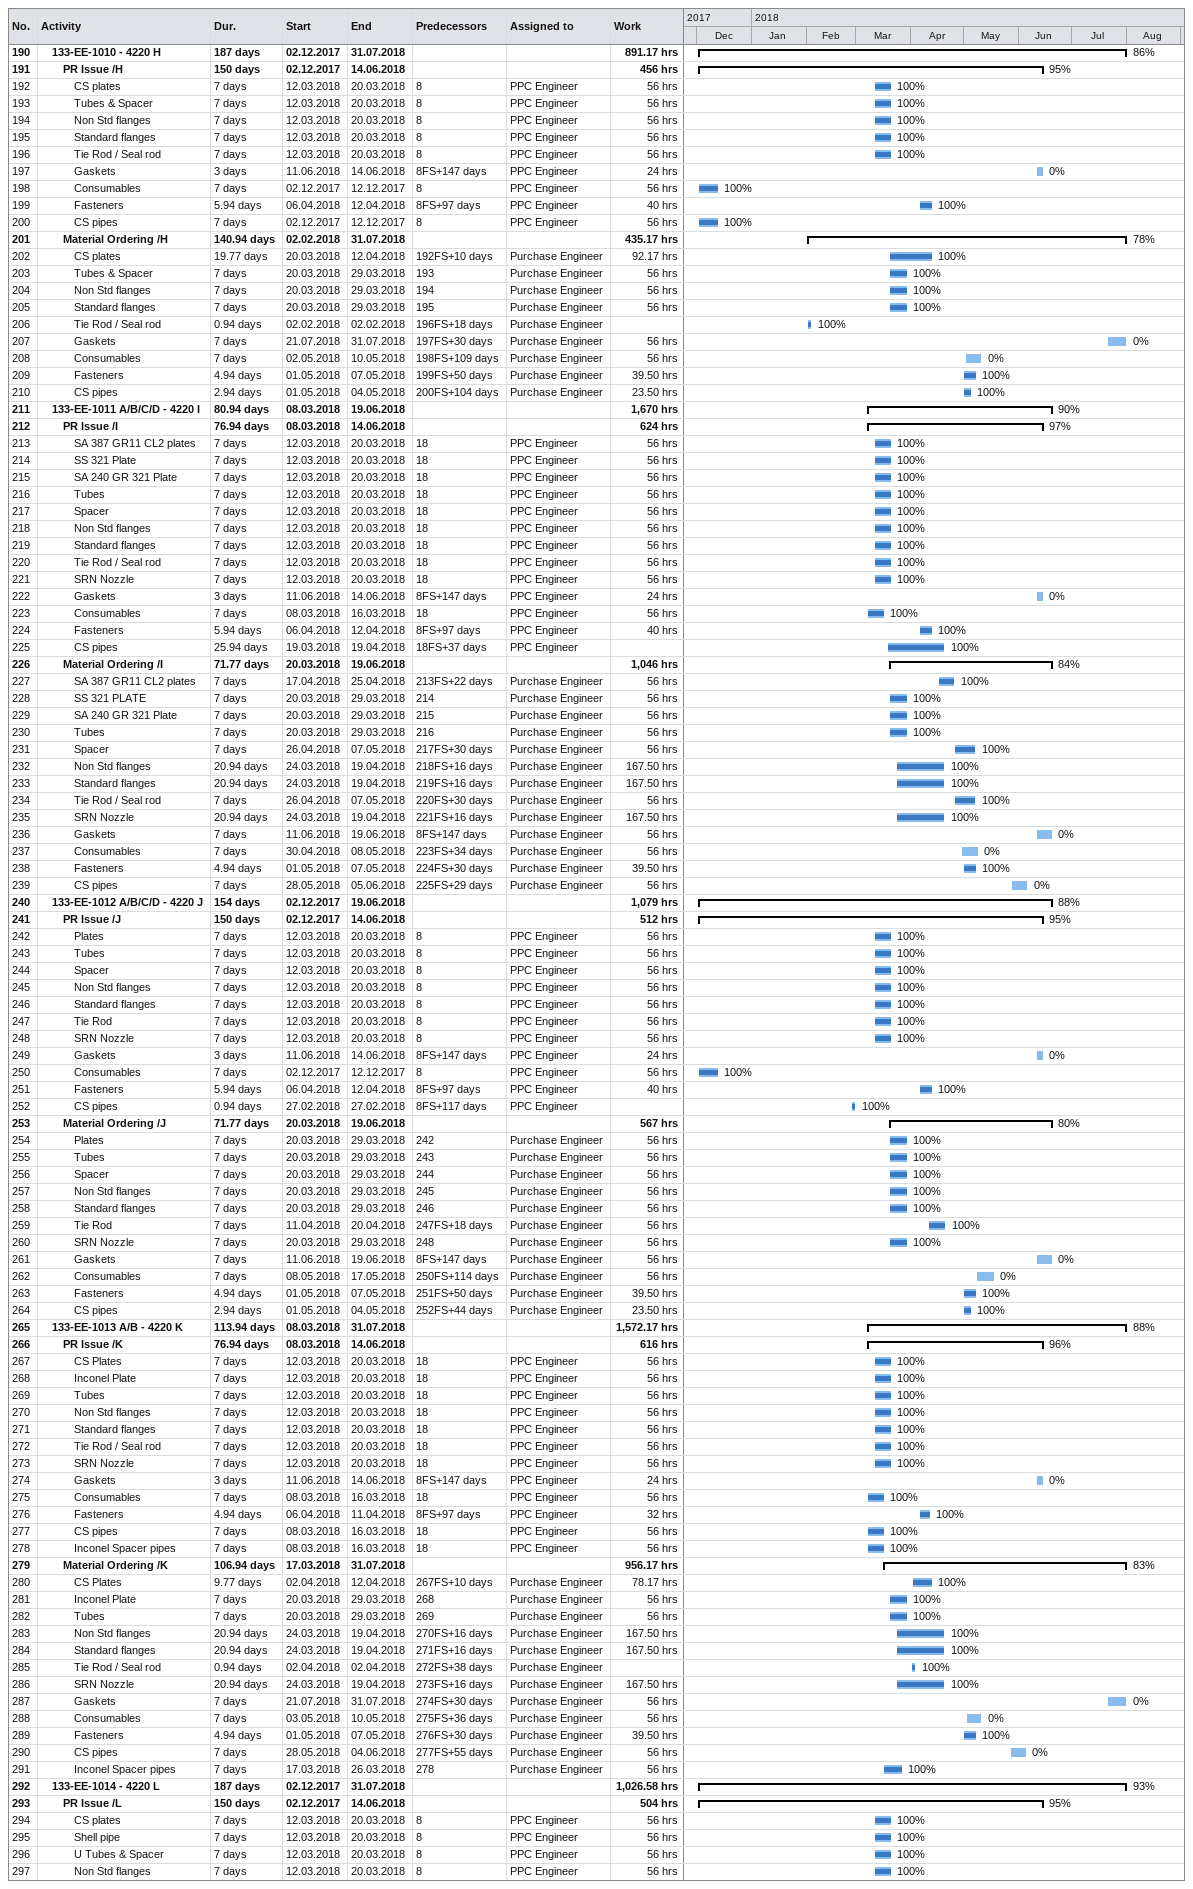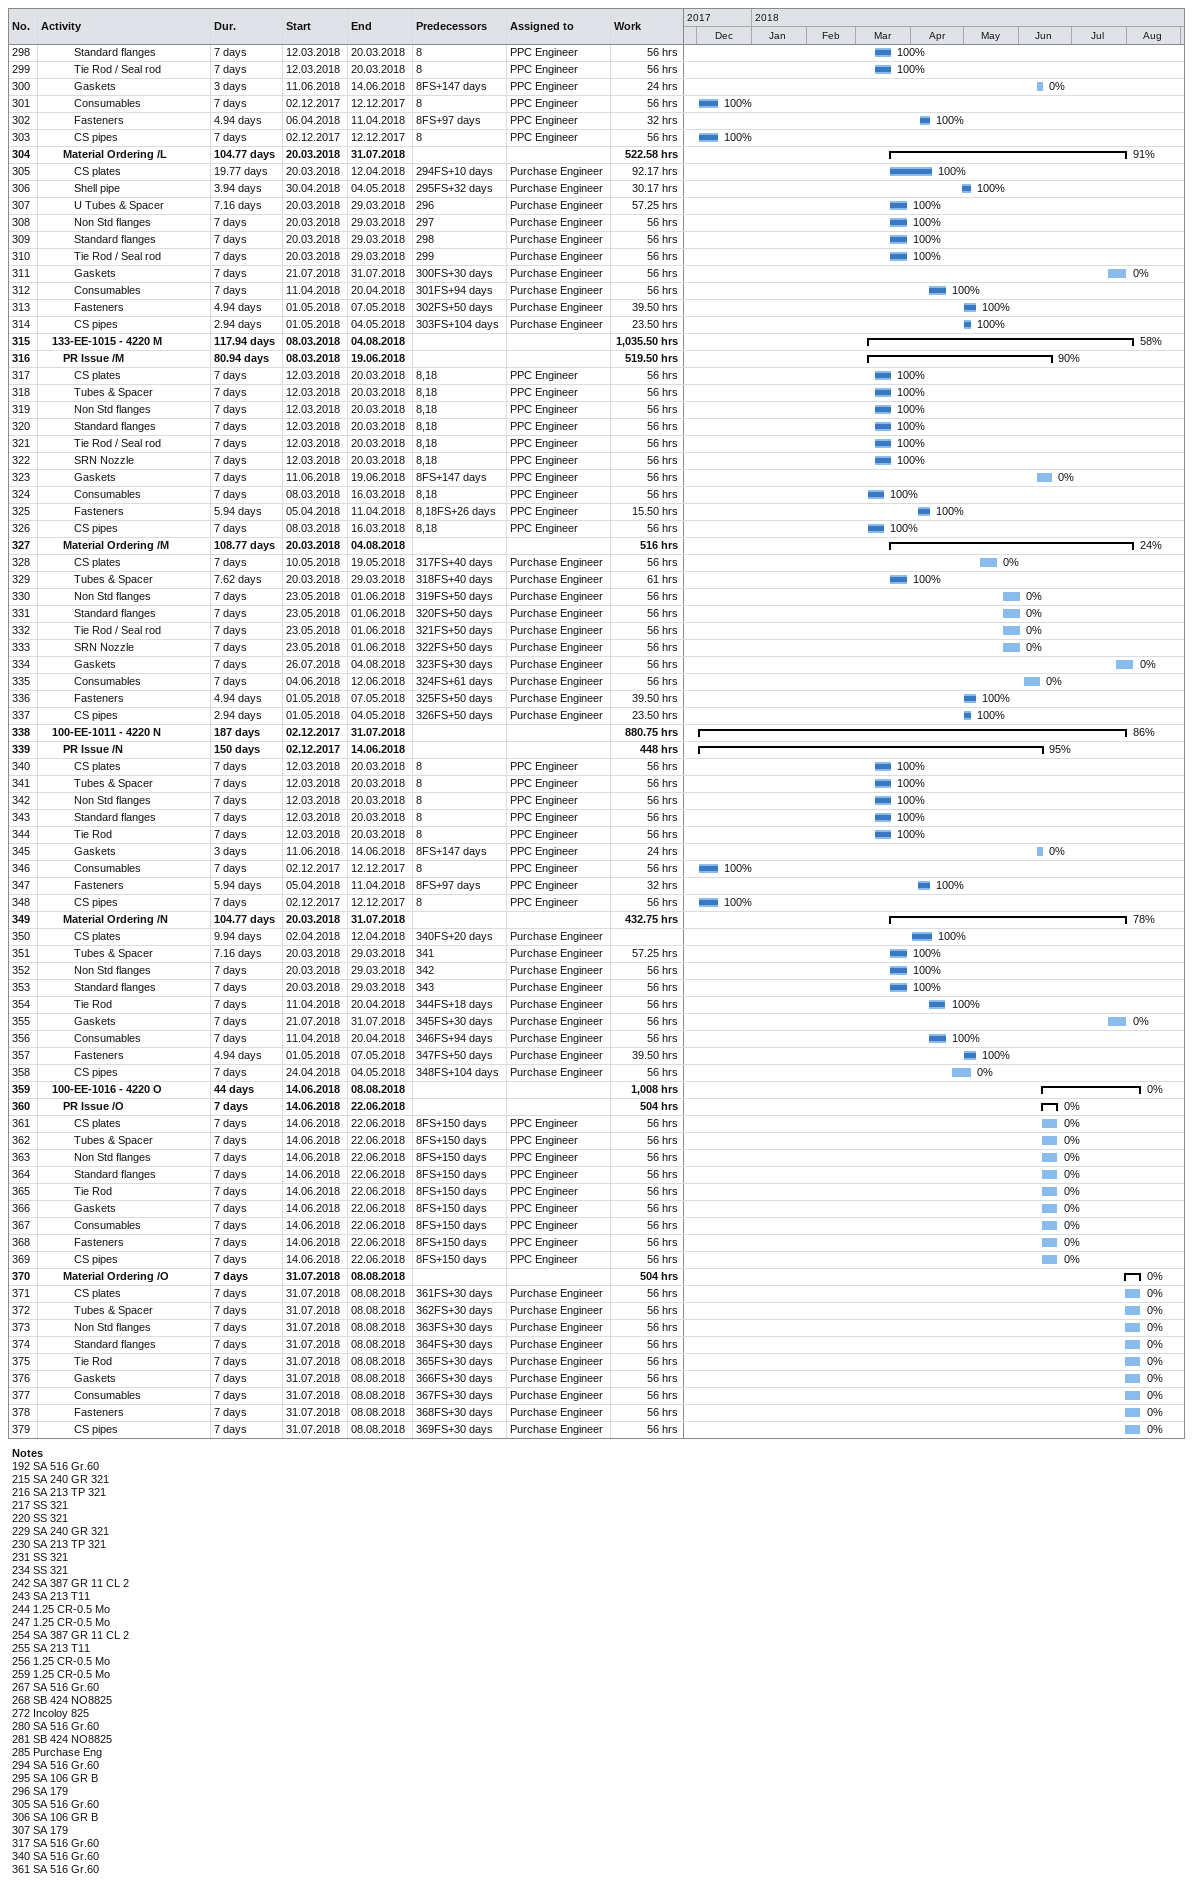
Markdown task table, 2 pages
| ID | Level | Task | Duration | Start | Finish | Predecessors | Resources | % complete | Work (h) |
|---|---|---|---|---|---|---|---|---|---|
| 190 | 2 | **133-EE-1010 - 4220 H** | 187d | 2017-12-02 | 2018-07-31 |  |  | 86 | 891.17 |
| 191 | 3 | **PR Issue /H** | 150d | 2017-12-02 | 2018-06-14 |  |  | 95 | 456 |
| 192 | 4 | CS plates | 7d | 2018-03-12 | 2018-03-20 | 8 | PPC Engineer | 100 | 56 |
| 193 | 4 | Tubes & Spacer | 7d | 2018-03-12 | 2018-03-20 | 8 | PPC Engineer | 100 | 56 |
| 194 | 4 | Non Std flanges | 7d | 2018-03-12 | 2018-03-20 | 8 | PPC Engineer | 100 | 56 |
| 195 | 4 | Standard flanges | 7d | 2018-03-12 | 2018-03-20 | 8 | PPC Engineer | 100 | 56 |
| 196 | 4 | Tie Rod / Seal rod | 7d | 2018-03-12 | 2018-03-20 | 8 | PPC Engineer | 100 | 56 |
| 197 | 4 | Gaskets | 3d | 2018-06-11 | 2018-06-14 | 8FS+147d | PPC Engineer | 0 | 24 |
| 198 | 4 | Consumables | 7d | 2017-12-02 | 2017-12-12 | 8 | PPC Engineer | 100 | 56 |
| 199 | 4 | Fasteners | 5.94d | 2018-04-06 | 2018-04-12 | 8FS+97d | PPC Engineer | 100 | 40 |
| 200 | 4 | CS pipes | 7d | 2017-12-02 | 2017-12-12 | 8 | PPC Engineer | 100 | 56 |
| 201 | 3 | **Material Ordering /H** | 140.94d | 2018-02-02 | 2018-07-31 |  |  | 78 | 435.17 |
| 202 | 4 | CS plates | 19.77d | 2018-03-20 | 2018-04-12 | 192FS+10d | Purchase Engineer | 100 | 92.17 |
| 203 | 4 | Tubes & Spacer | 7d | 2018-03-20 | 2018-03-29 | 193 | Purchase Engineer | 100 | 56 |
| 204 | 4 | Non Std flanges | 7d | 2018-03-20 | 2018-03-29 | 194 | Purchase Engineer | 100 | 56 |
| 205 | 4 | Standard flanges | 7d | 2018-03-20 | 2018-03-29 | 195 | Purchase Engineer | 100 | 56 |
| 206 | 4 | Tie Rod / Seal rod | 0.94d | 2018-02-02 | 2018-02-02 | 196FS+18d | Purchase Engineer | 100 |  |
| 207 | 4 | Gaskets | 7d | 2018-07-21 | 2018-07-31 | 197FS+30d | Purchase Engineer | 0 | 56 |
| 208 | 4 | Consumables | 7d | 2018-05-02 | 2018-05-10 | 198FS+109d | Purchase Engineer | 0 | 56 |
| 209 | 4 | Fasteners | 4.94d | 2018-05-01 | 2018-05-07 | 199FS+50d | Purchase Engineer | 100 | 39.50 |
| 210 | 4 | CS pipes | 2.94d | 2018-05-01 | 2018-05-04 | 200FS+104d | Purchase Engineer | 100 | 23.50 |
| 211 | 2 | **133-EE-1011 A/B/C/D - 4220 I** | 80.94d | 2018-03-08 | 2018-06-19 |  |  | 90 | 1670 |
| 212 | 3 | **PR Issue /I** | 76.94d | 2018-03-08 | 2018-06-14 |  |  | 97 | 624 |
| 213 | 4 | SA 387 GR11 CL2 plates | 7d | 2018-03-12 | 2018-03-20 | 18 | PPC Engineer | 100 | 56 |
| 214 | 4 | SS 321 Plate | 7d | 2018-03-12 | 2018-03-20 | 18 | PPC Engineer | 100 | 56 |
| 215 | 4 | SA 240 GR 321 Plate | 7d | 2018-03-12 | 2018-03-20 | 18 | PPC Engineer | 100 | 56 |
| 216 | 4 | Tubes | 7d | 2018-03-12 | 2018-03-20 | 18 | PPC Engineer | 100 | 56 |
| 217 | 4 | Spacer | 7d | 2018-03-12 | 2018-03-20 | 18 | PPC Engineer | 100 | 56 |
| 218 | 4 | Non Std flanges | 7d | 2018-03-12 | 2018-03-20 | 18 | PPC Engineer | 100 | 56 |
| 219 | 4 | Standard flanges | 7d | 2018-03-12 | 2018-03-20 | 18 | PPC Engineer | 100 | 56 |
| 220 | 4 | Tie Rod / Seal rod | 7d | 2018-03-12 | 2018-03-20 | 18 | PPC Engineer | 100 | 56 |
| 221 | 4 | SRN Nozzle | 7d | 2018-03-12 | 2018-03-20 | 18 | PPC Engineer | 100 | 56 |
| 222 | 4 | Gaskets | 3d | 2018-06-11 | 2018-06-14 | 8FS+147d | PPC Engineer | 0 | 24 |
| 223 | 4 | Consumables | 7d | 2018-03-08 | 2018-03-16 | 18 | PPC Engineer | 100 | 56 |
| 224 | 4 | Fasteners | 5.94d | 2018-04-06 | 2018-04-12 | 8FS+97d | PPC Engineer | 100 | 40 |
| 225 | 4 | CS pipes | 25.94d | 2018-03-19 | 2018-04-19 | 18FS+37d | PPC Engineer | 100 |  |
| 226 | 3 | **Material Ordering /I** | 71.77d | 2018-03-20 | 2018-06-19 |  |  | 84 | 1046 |
| 227 | 4 | SA 387 GR11 CL2 plates | 7d | 2018-04-17 | 2018-04-25 | 213FS+22d | Purchase Engineer | 100 | 56 |
| 228 | 4 | SS 321 PLATE | 7d | 2018-03-20 | 2018-03-29 | 214 | Purchase Engineer | 100 | 56 |
| 229 | 4 | SA 240 GR 321 Plate | 7d | 2018-03-20 | 2018-03-29 | 215 | Purchase Engineer | 100 | 56 |
| 230 | 4 | Tubes | 7d | 2018-03-20 | 2018-03-29 | 216 | Purchase Engineer | 100 | 56 |
| 231 | 4 | Spacer | 7d | 2018-04-26 | 2018-05-07 | 217FS+30d | Purchase Engineer | 100 | 56 |
| 232 | 4 | Non Std flanges | 20.94d | 2018-03-24 | 2018-04-19 | 218FS+16d | Purchase Engineer | 100 | 167.50 |
| 233 | 4 | Standard flanges | 20.94d | 2018-03-24 | 2018-04-19 | 219FS+16d | Purchase Engineer | 100 | 167.50 |
| 234 | 4 | Tie Rod / Seal rod | 7d | 2018-04-26 | 2018-05-07 | 220FS+30d | Purchase Engineer | 100 | 56 |
| 235 | 4 | SRN Nozzle | 20.94d | 2018-03-24 | 2018-04-19 | 221FS+16d | Purchase Engineer | 100 | 167.50 |
| 236 | 4 | Gaskets | 7d | 2018-06-11 | 2018-06-19 | 8FS+147d | Purchase Engineer | 0 | 56 |
| 237 | 4 | Consumables | 7d | 2018-04-30 | 2018-05-08 | 223FS+34d | Purchase Engineer | 0 | 56 |
| 238 | 4 | Fasteners | 4.94d | 2018-05-01 | 2018-05-07 | 224FS+30d | Purchase Engineer | 100 | 39.50 |
| 239 | 4 | CS pipes | 7d | 2018-05-28 | 2018-06-05 | 225FS+29d | Purchase Engineer | 0 | 56 |
| 240 | 2 | **133-EE-1012 A/B/C/D - 4220 J** | 154d | 2017-12-02 | 2018-06-19 |  |  | 88 | 1079 |
| 241 | 3 | **PR Issue /J** | 150d | 2017-12-02 | 2018-06-14 |  |  | 95 | 512 |
| 242 | 4 | Plates | 7d | 2018-03-12 | 2018-03-20 | 8 | PPC Engineer | 100 | 56 |
| 243 | 4 | Tubes | 7d | 2018-03-12 | 2018-03-20 | 8 | PPC Engineer | 100 | 56 |
| 244 | 4 | Spacer | 7d | 2018-03-12 | 2018-03-20 | 8 | PPC Engineer | 100 | 56 |
| 245 | 4 | Non Std flanges | 7d | 2018-03-12 | 2018-03-20 | 8 | PPC Engineer | 100 | 56 |
| 246 | 4 | Standard flanges | 7d | 2018-03-12 | 2018-03-20 | 8 | PPC Engineer | 100 | 56 |
| 247 | 4 | Tie Rod | 7d | 2018-03-12 | 2018-03-20 | 8 | PPC Engineer | 100 | 56 |
| 248 | 4 | SRN Nozzle | 7d | 2018-03-12 | 2018-03-20 | 8 | PPC Engineer | 100 | 56 |
| 249 | 4 | Gaskets | 3d | 2018-06-11 | 2018-06-14 | 8FS+147d | PPC Engineer | 0 | 24 |
| 250 | 4 | Consumables | 7d | 2017-12-02 | 2017-12-12 | 8 | PPC Engineer | 100 | 56 |
| 251 | 4 | Fasteners | 5.94d | 2018-04-06 | 2018-04-12 | 8FS+97d | PPC Engineer | 100 | 40 |
| 252 | 4 | CS pipes | 0.94d | 2018-02-27 | 2018-02-27 | 8FS+117d | PPC Engineer | 100 |  |
| 253 | 3 | **Material Ordering /J** | 71.77d | 2018-03-20 | 2018-06-19 |  |  | 80 | 567 |
| 254 | 4 | Plates | 7d | 2018-03-20 | 2018-03-29 | 242 | Purchase Engineer | 100 | 56 |
| 255 | 4 | Tubes | 7d | 2018-03-20 | 2018-03-29 | 243 | Purchase Engineer | 100 | 56 |
| 256 | 4 | Spacer | 7d | 2018-03-20 | 2018-03-29 | 244 | Purchase Engineer | 100 | 56 |
| 257 | 4 | Non Std flanges | 7d | 2018-03-20 | 2018-03-29 | 245 | Purchase Engineer | 100 | 56 |
| 258 | 4 | Standard flanges | 7d | 2018-03-20 | 2018-03-29 | 246 | Purchase Engineer | 100 | 56 |
| 259 | 4 | Tie Rod | 7d | 2018-04-11 | 2018-04-20 | 247FS+18d | Purchase Engineer | 100 | 56 |
| 260 | 4 | SRN Nozzle | 7d | 2018-03-20 | 2018-03-29 | 248 | Purchase Engineer | 100 | 56 |
| 261 | 4 | Gaskets | 7d | 2018-06-11 | 2018-06-19 | 8FS+147d | Purchase Engineer | 0 | 56 |
| 262 | 4 | Consumables | 7d | 2018-05-08 | 2018-05-17 | 250FS+114d | Purchase Engineer | 0 | 56 |
| 263 | 4 | Fasteners | 4.94d | 2018-05-01 | 2018-05-07 | 251FS+50d | Purchase Engineer | 100 | 39.50 |
| 264 | 4 | CS pipes | 2.94d | 2018-05-01 | 2018-05-04 | 252FS+44d | Purchase Engineer | 100 | 23.50 |
| 265 | 2 | **133-EE-1013 A/B - 4220 K** | 113.94d | 2018-03-08 | 2018-07-31 |  |  | 88 | 1572.17 |
| 266 | 3 | **PR Issue /K** | 76.94d | 2018-03-08 | 2018-06-14 |  |  | 96 | 616 |
| 267 | 4 | CS Plates | 7d | 2018-03-12 | 2018-03-20 | 18 | PPC Engineer | 100 | 56 |
| 268 | 4 | Inconel Plate | 7d | 2018-03-12 | 2018-03-20 | 18 | PPC Engineer | 100 | 56 |
| 269 | 4 | Tubes | 7d | 2018-03-12 | 2018-03-20 | 18 | PPC Engineer | 100 | 56 |
| 270 | 4 | Non Std flanges | 7d | 2018-03-12 | 2018-03-20 | 18 | PPC Engineer | 100 | 56 |
| 271 | 4 | Standard flanges | 7d | 2018-03-12 | 2018-03-20 | 18 | PPC Engineer | 100 | 56 |
| 272 | 4 | Tie Rod / Seal rod | 7d | 2018-03-12 | 2018-03-20 | 18 | PPC Engineer | 100 | 56 |
| 273 | 4 | SRN Nozzle | 7d | 2018-03-12 | 2018-03-20 | 18 | PPC Engineer | 100 | 56 |
| 274 | 4 | Gaskets | 3d | 2018-06-11 | 2018-06-14 | 8FS+147d | PPC Engineer | 0 | 24 |
| 275 | 4 | Consumables | 7d | 2018-03-08 | 2018-03-16 | 18 | PPC Engineer | 100 | 56 |
| 276 | 4 | Fasteners | 4.94d | 2018-04-06 | 2018-04-11 | 8FS+97d | PPC Engineer | 100 | 32 |
| 277 | 4 | CS pipes | 7d | 2018-03-08 | 2018-03-16 | 18 | PPC Engineer | 100 | 56 |
| 278 | 4 | Inconel Spacer pipes | 7d | 2018-03-08 | 2018-03-16 | 18 | PPC Engineer | 100 | 56 |
| 279 | 3 | **Material Ordering /K** | 106.94d | 2018-03-17 | 2018-07-31 |  |  | 83 | 956.17 |
| 280 | 4 | CS Plates | 9.77d | 2018-04-02 | 2018-04-12 | 267FS+10d | Purchase Engineer | 100 | 78.17 |
| 281 | 4 | Inconel Plate | 7d | 2018-03-20 | 2018-03-29 | 268 | Purchase Engineer | 100 | 56 |
| 282 | 4 | Tubes | 7d | 2018-03-20 | 2018-03-29 | 269 | Purchase Engineer | 100 | 56 |
| 283 | 4 | Non Std flanges | 20.94d | 2018-03-24 | 2018-04-19 | 270FS+16d | Purchase Engineer | 100 | 167.50 |
| 284 | 4 | Standard flanges | 20.94d | 2018-03-24 | 2018-04-19 | 271FS+16d | Purchase Engineer | 100 | 167.50 |
| 285 | 4 | Tie Rod / Seal rod | 0.94d | 2018-04-02 | 2018-04-02 | 272FS+38d | Purchase Engineer | 100 |  |
| 286 | 4 | SRN Nozzle | 20.94d | 2018-03-24 | 2018-04-19 | 273FS+16d | Purchase Engineer | 100 | 167.50 |
| 287 | 4 | Gaskets | 7d | 2018-07-21 | 2018-07-31 | 274FS+30d | Purchase Engineer | 0 | 56 |
| 288 | 4 | Consumables | 7d | 2018-05-03 | 2018-05-10 | 275FS+36d | Purchase Engineer | 0 | 56 |
| 289 | 4 | Fasteners | 4.94d | 2018-05-01 | 2018-05-07 | 276FS+30d | Purchase Engineer | 100 | 39.50 |
| 290 | 4 | CS pipes | 7d | 2018-05-28 | 2018-06-04 | 277FS+55d | Purchase Engineer | 0 | 56 |
| 291 | 4 | Inconel Spacer pipes | 7d | 2018-03-17 | 2018-03-26 | 278 | Purchase Engineer | 100 | 56 |
| 292 | 2 | **133-EE-1014 - 4220 L** | 187d | 2017-12-02 | 2018-07-31 |  |  | 93 | 1026.58 |
| 293 | 3 | **PR Issue /L** | 150d | 2017-12-02 | 2018-06-14 |  |  | 95 | 504 |
| 294 | 4 | CS plates | 7d | 2018-03-12 | 2018-03-20 | 8 | PPC Engineer | 100 | 56 |
| 295 | 4 | Shell pipe | 7d | 2018-03-12 | 2018-03-20 | 8 | PPC Engineer | 100 | 56 |
| 296 | 4 | U Tubes & Spacer | 7d | 2018-03-12 | 2018-03-20 | 8 | PPC Engineer | 100 | 56 |
| 297 | 4 | Non Std flanges | 7d | 2018-03-12 | 2018-03-20 | 8 | PPC Engineer | 100 | 56 |
| 298 | 4 | Standard flanges | 7d | 2018-03-12 | 2018-03-20 | 8 | PPC Engineer | 100 | 56 |
| 299 | 4 | Tie Rod / Seal rod | 7d | 2018-03-12 | 2018-03-20 | 8 | PPC Engineer | 100 | 56 |
| 300 | 4 | Gaskets | 3d | 2018-06-11 | 2018-06-14 | 8FS+147d | PPC Engineer | 0 | 24 |
| 301 | 4 | Consumables | 7d | 2017-12-02 | 2017-12-12 | 8 | PPC Engineer | 100 | 56 |
| 302 | 4 | Fasteners | 4.94d | 2018-04-06 | 2018-04-11 | 8FS+97d | PPC Engineer | 100 | 32 |
| 303 | 4 | CS pipes | 7d | 2017-12-02 | 2017-12-12 | 8 | PPC Engineer | 100 | 56 |
| 304 | 3 | **Material Ordering /L** | 104.77d | 2018-03-20 | 2018-07-31 |  |  | 91 | 522.58 |
| 305 | 4 | CS plates | 19.77d | 2018-03-20 | 2018-04-12 | 294FS+10d | Purchase Engineer | 100 | 92.17 |
| 306 | 4 | Shell pipe | 3.94d | 2018-04-30 | 2018-05-04 | 295FS+32d | Purchase Engineer | 100 | 30.17 |
| 307 | 4 | U Tubes & Spacer | 7.16d | 2018-03-20 | 2018-03-29 | 296 | Purchase Engineer | 100 | 57.25 |
| 308 | 4 | Non Std flanges | 7d | 2018-03-20 | 2018-03-29 | 297 | Purchase Engineer | 100 | 56 |
| 309 | 4 | Standard flanges | 7d | 2018-03-20 | 2018-03-29 | 298 | Purchase Engineer | 100 | 56 |
| 310 | 4 | Tie Rod / Seal rod | 7d | 2018-03-20 | 2018-03-29 | 299 | Purchase Engineer | 100 | 56 |
| 311 | 4 | Gaskets | 7d | 2018-07-21 | 2018-07-31 | 300FS+30d | Purchase Engineer | 0 | 56 |
| 312 | 4 | Consumables | 7d | 2018-04-11 | 2018-04-20 | 301FS+94d | Purchase Engineer | 100 | 56 |
| 313 | 4 | Fasteners | 4.94d | 2018-05-01 | 2018-05-07 | 302FS+50d | Purchase Engineer | 100 | 39.50 |
| 314 | 4 | CS pipes | 2.94d | 2018-05-01 | 2018-05-04 | 303FS+104d | Purchase Engineer | 100 | 23.50 |
| 315 | 2 | **133-EE-1015 - 4220 M** | 117.94d | 2018-03-08 | 2018-08-04 |  |  | 58 | 1035.50 |
| 316 | 3 | **PR Issue /M** | 80.94d | 2018-03-08 | 2018-06-19 |  |  | 90 | 519.50 |
| 317 | 4 | CS plates | 7d | 2018-03-12 | 2018-03-20 | 8, 18 | PPC Engineer | 100 | 56 |
| 318 | 4 | Tubes & Spacer | 7d | 2018-03-12 | 2018-03-20 | 8, 18 | PPC Engineer | 100 | 56 |
| 319 | 4 | Non Std flanges | 7d | 2018-03-12 | 2018-03-20 | 8, 18 | PPC Engineer | 100 | 56 |
| 320 | 4 | Standard flanges | 7d | 2018-03-12 | 2018-03-20 | 8, 18 | PPC Engineer | 100 | 56 |
| 321 | 4 | Tie Rod / Seal rod | 7d | 2018-03-12 | 2018-03-20 | 8, 18 | PPC Engineer | 100 | 56 |
| 322 | 4 | SRN Nozzle | 7d | 2018-03-12 | 2018-03-20 | 8, 18 | PPC Engineer | 100 | 56 |
| 323 | 4 | Gaskets | 7d | 2018-06-11 | 2018-06-19 | 8FS+147d | PPC Engineer | 0 | 56 |
| 324 | 4 | Consumables | 7d | 2018-03-08 | 2018-03-16 | 8, 18 | PPC Engineer | 100 | 56 |
| 325 | 4 | Fasteners | 5.94d | 2018-04-05 | 2018-04-11 | 8, 18FS+26d | PPC Engineer | 100 | 15.50 |
| 326 | 4 | CS pipes | 7d | 2018-03-08 | 2018-03-16 | 8, 18 | PPC Engineer | 100 | 56 |
| 327 | 3 | **Material Ordering /M** | 108.77d | 2018-03-20 | 2018-08-04 |  |  | 24 | 516 |
| 328 | 4 | CS plates | 7d | 2018-05-10 | 2018-05-19 | 317FS+40d | Purchase Engineer | 0 | 56 |
| 329 | 4 | Tubes & Spacer | 7.62d | 2018-03-20 | 2018-03-29 | 318FS+40d | Purchase Engineer | 100 | 61 |
| 330 | 4 | Non Std flanges | 7d | 2018-05-23 | 2018-06-01 | 319FS+50d | Purchase Engineer | 0 | 56 |
| 331 | 4 | Standard flanges | 7d | 2018-05-23 | 2018-06-01 | 320FS+50d | Purchase Engineer | 0 | 56 |
| 332 | 4 | Tie Rod / Seal rod | 7d | 2018-05-23 | 2018-06-01 | 321FS+50d | Purchase Engineer | 0 | 56 |
| 333 | 4 | SRN Nozzle | 7d | 2018-05-23 | 2018-06-01 | 322FS+50d | Purchase Engineer | 0 | 56 |
| 334 | 4 | Gaskets | 7d | 2018-07-26 | 2018-08-04 | 323FS+30d | Purchase Engineer | 0 | 56 |
| 335 | 4 | Consumables | 7d | 2018-06-04 | 2018-06-12 | 324FS+61d | Purchase Engineer | 0 | 56 |
| 336 | 4 | Fasteners | 4.94d | 2018-05-01 | 2018-05-07 | 325FS+50d | Purchase Engineer | 100 | 39.50 |
| 337 | 4 | CS pipes | 2.94d | 2018-05-01 | 2018-05-04 | 326FS+50d | Purchase Engineer | 100 | 23.50 |
| 338 | 2 | **100-EE-1011 - 4220 N** | 187d | 2017-12-02 | 2018-07-31 |  |  | 86 | 880.75 |
| 339 | 3 | **PR Issue /N** | 150d | 2017-12-02 | 2018-06-14 |  |  | 95 | 448 |
| 340 | 4 | CS plates | 7d | 2018-03-12 | 2018-03-20 | 8 | PPC Engineer | 100 | 56 |
| 341 | 4 | Tubes & Spacer | 7d | 2018-03-12 | 2018-03-20 | 8 | PPC Engineer | 100 | 56 |
| 342 | 4 | Non Std flanges | 7d | 2018-03-12 | 2018-03-20 | 8 | PPC Engineer | 100 | 56 |
| 343 | 4 | Standard flanges | 7d | 2018-03-12 | 2018-03-20 | 8 | PPC Engineer | 100 | 56 |
| 344 | 4 | Tie Rod | 7d | 2018-03-12 | 2018-03-20 | 8 | PPC Engineer | 100 | 56 |
| 345 | 4 | Gaskets | 3d | 2018-06-11 | 2018-06-14 | 8FS+147d | PPC Engineer | 0 | 24 |
| 346 | 4 | Consumables | 7d | 2017-12-02 | 2017-12-12 | 8 | PPC Engineer | 100 | 56 |
| 347 | 4 | Fasteners | 5.94d | 2018-04-05 | 2018-04-11 | 8FS+97d | PPC Engineer | 100 | 32 |
| 348 | 4 | CS pipes | 7d | 2017-12-02 | 2017-12-12 | 8 | PPC Engineer | 100 | 56 |
| 349 | 3 | **Material Ordering /N** | 104.77d | 2018-03-20 | 2018-07-31 |  |  | 78 | 432.75 |
| 350 | 4 | CS plates | 9.94d | 2018-04-02 | 2018-04-12 | 340FS+20d | Purchase Engineer | 100 |  |
| 351 | 4 | Tubes & Spacer | 7.16d | 2018-03-20 | 2018-03-29 | 341 | Purchase Engineer | 100 | 57.25 |
| 352 | 4 | Non Std flanges | 7d | 2018-03-20 | 2018-03-29 | 342 | Purchase Engineer | 100 | 56 |
| 353 | 4 | Standard flanges | 7d | 2018-03-20 | 2018-03-29 | 343 | Purchase Engineer | 100 | 56 |
| 354 | 4 | Tie Rod | 7d | 2018-04-11 | 2018-04-20 | 344FS+18d | Purchase Engineer | 100 | 56 |
| 355 | 4 | Gaskets | 7d | 2018-07-21 | 2018-07-31 | 345FS+30d | Purchase Engineer | 0 | 56 |
| 356 | 4 | Consumables | 7d | 2018-04-11 | 2018-04-20 | 346FS+94d | Purchase Engineer | 100 | 56 |
| 357 | 4 | Fasteners | 4.94d | 2018-05-01 | 2018-05-07 | 347FS+50d | Purchase Engineer | 100 | 39.50 |
| 358 | 4 | CS pipes | 7d | 2018-04-24 | 2018-05-04 | 348FS+104d | Purchase Engineer | 0 | 56 |
| 359 | 2 | **100-EE-1016 - 4220 O** | 44d | 2018-06-14 | 2018-08-08 |  |  | 0 | 1008 |
| 360 | 3 | **PR Issue /O** | 7d | 2018-06-14 | 2018-06-22 |  |  | 0 | 504 |
| 361 | 4 | CS plates | 7d | 2018-06-14 | 2018-06-22 | 8FS+150d | PPC Engineer | 0 | 56 |
| 362 | 4 | Tubes & Spacer | 7d | 2018-06-14 | 2018-06-22 | 8FS+150d | PPC Engineer | 0 | 56 |
| 363 | 4 | Non Std flanges | 7d | 2018-06-14 | 2018-06-22 | 8FS+150d | PPC Engineer | 0 | 56 |
| 364 | 4 | Standard flanges | 7d | 2018-06-14 | 2018-06-22 | 8FS+150d | PPC Engineer | 0 | 56 |
| 365 | 4 | Tie Rod | 7d | 2018-06-14 | 2018-06-22 | 8FS+150d | PPC Engineer | 0 | 56 |
| 366 | 4 | Gaskets | 7d | 2018-06-14 | 2018-06-22 | 8FS+150d | PPC Engineer | 0 | 56 |
| 367 | 4 | Consumables | 7d | 2018-06-14 | 2018-06-22 | 8FS+150d | PPC Engineer | 0 | 56 |
| 368 | 4 | Fasteners | 7d | 2018-06-14 | 2018-06-22 | 8FS+150d | PPC Engineer | 0 | 56 |
| 369 | 4 | CS pipes | 7d | 2018-06-14 | 2018-06-22 | 8FS+150d | PPC Engineer | 0 | 56 |
| 370 | 3 | **Material Ordering /O** | 7d | 2018-07-31 | 2018-08-08 |  |  | 0 | 504 |
| 371 | 4 | CS plates | 7d | 2018-07-31 | 2018-08-08 | 361FS+30d | Purchase Engineer | 0 | 56 |
| 372 | 4 | Tubes & Spacer | 7d | 2018-07-31 | 2018-08-08 | 362FS+30d | Purchase Engineer | 0 | 56 |
| 373 | 4 | Non Std flanges | 7d | 2018-07-31 | 2018-08-08 | 363FS+30d | Purchase Engineer | 0 | 56 |
| 374 | 4 | Standard flanges | 7d | 2018-07-31 | 2018-08-08 | 364FS+30d | Purchase Engineer | 0 | 56 |
| 375 | 4 | Tie Rod | 7d | 2018-07-31 | 2018-08-08 | 365FS+30d | Purchase Engineer | 0 | 56 |
| 376 | 4 | Gaskets | 7d | 2018-07-31 | 2018-08-08 | 366FS+30d | Purchase Engineer | 0 | 56 |
| 377 | 4 | Consumables | 7d | 2018-07-31 | 2018-08-08 | 367FS+30d | Purchase Engineer | 0 | 56 |
| 378 | 4 | Fasteners | 7d | 2018-07-31 | 2018-08-08 | 368FS+30d | Purchase Engineer | 0 | 56 |
| 379 | 4 | CS pipes | 7d | 2018-07-31 | 2018-08-08 | 369FS+30d | Purchase Engineer | 0 | 56 |

Notes
- 192: SA 516 Gr.60
- 215: SA 240 GR 321
- 216: SA 213 TP 321
- 217: SS 321
- 220: SS 321
- 229: SA 240 GR 321
- 230: SA 213 TP 321
- 231: SS 321
- 234: SS 321
- 242: SA 387 GR 11 CL 2
- 243: SA 213 T11
- 244: 1.25 CR-0.5 Mo
- 247: 1.25 CR-0.5 Mo
- 254: SA 387 GR 11 CL 2
- 255: SA 213 T11
- 256: 1.25 CR-0.5 Mo
- 259: 1.25 CR-0.5 Mo
- 267: SA 516 Gr.60
- 268: SB 424 NO8825
- 272: Incoloy 825
- 280: SA 516 Gr.60
- 281: SB 424 NO8825
- 285: Purchase Eng
- 294: SA 516 Gr.60
- 295: SA 106 GR B
- 296: SA 179
- 305: SA 516 Gr.60
- 306: SA 106 GR B
- 307: SA 179
- 317: SA 516 Gr.60
- 340: SA 516 Gr.60
- 361: SA 516 Gr.60
